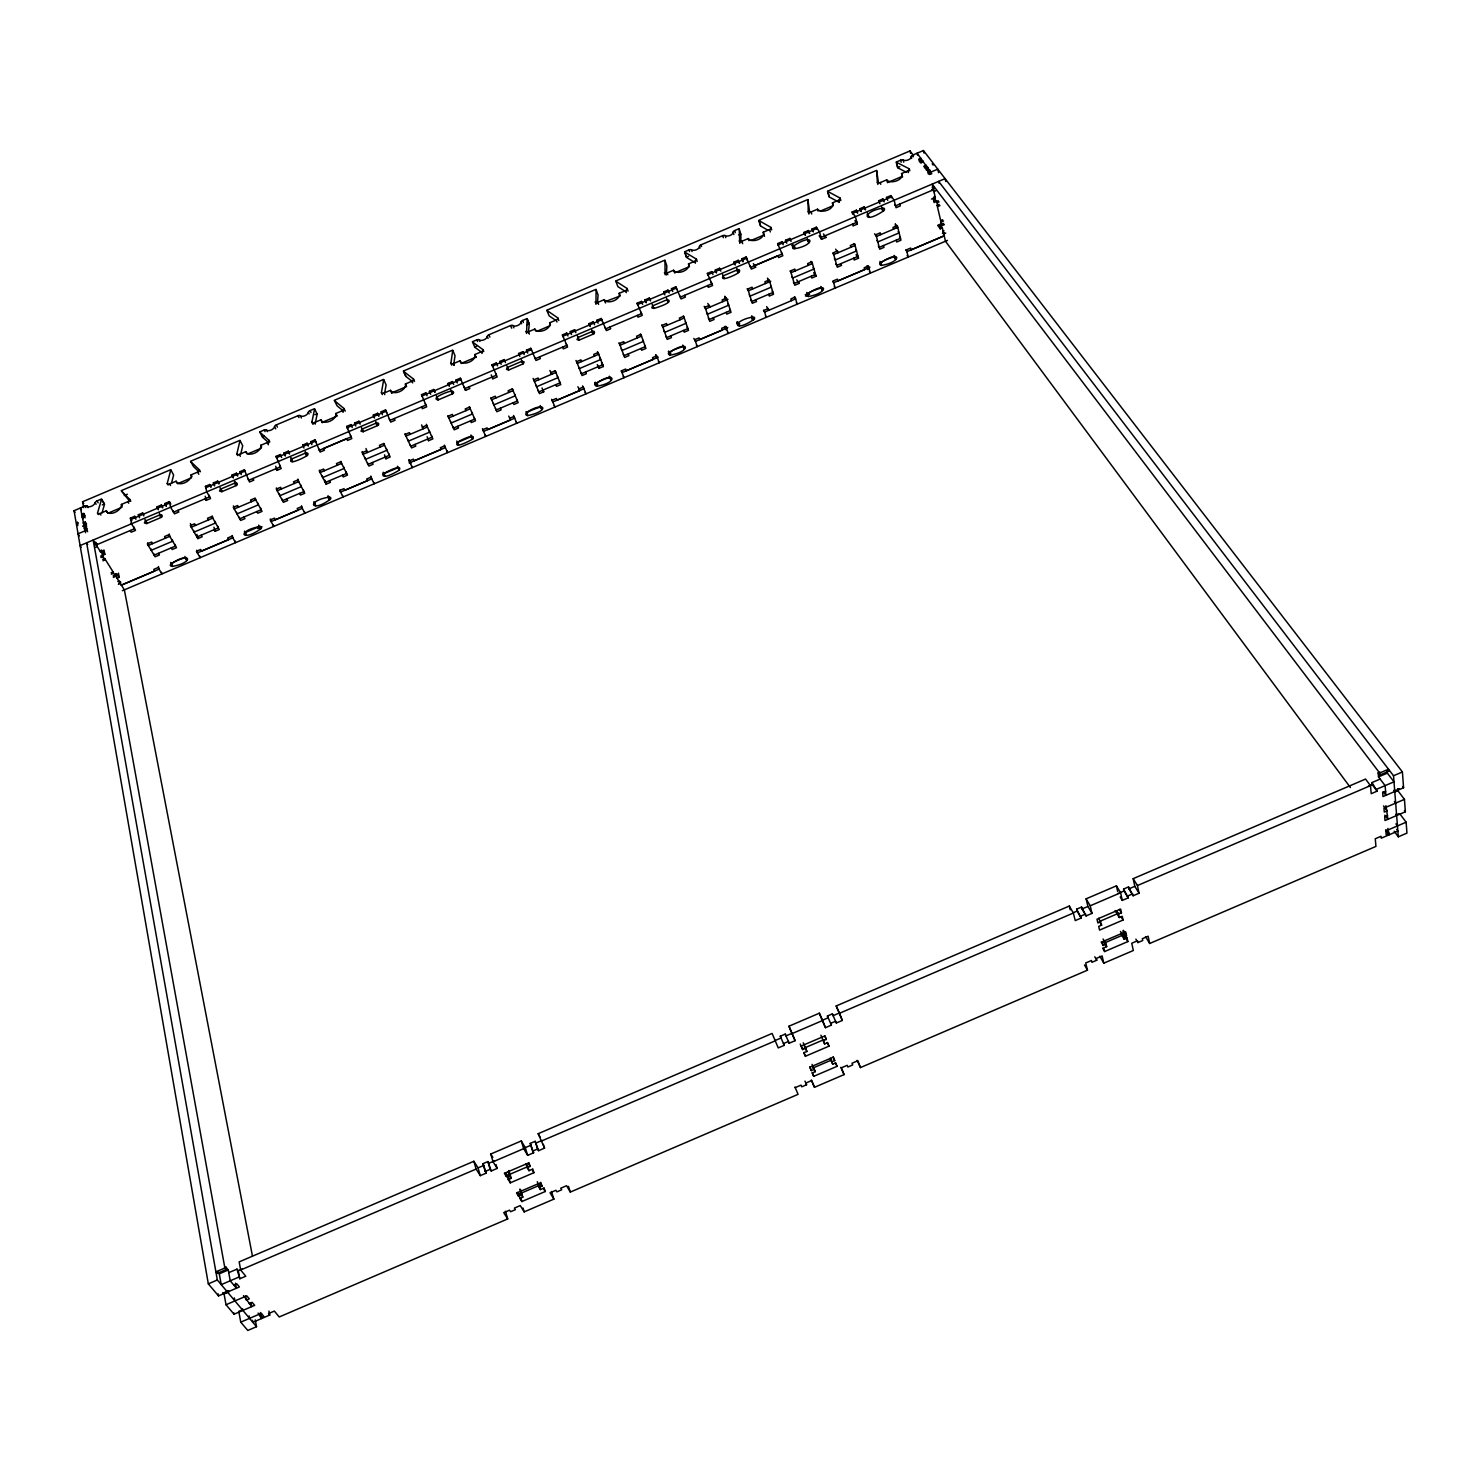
<?xml version="1.0" encoding="UTF-8"?>
<svg xmlns="http://www.w3.org/2000/svg" width="1481" height="1481" viewBox="0 0 1481 1481"><rect width="100%" height="100%" fill="white"/><g stroke="black" fill="none" stroke-linecap="round" stroke-linejoin="round"><path stroke-width="1.5" d="M740.815 241.94L740.907 234.498L739.112 228.666L734.65 230.573A2.314 1.351 -18.5 0 0 733.132 232.184A4.628 2.684 -18.6 0 1 730.077 235.442A4.628 2.684 -18.6 0 1 725.135 235.572A2.314 1.351 -18.7 0 0 722.672 235.646L701.013 244.828A2.314 1.351 -19.1 0 0 699.476 246.457A4.628 2.684 -19.2 0 1 696.403 249.715A4.628 2.684 -19.2 0 1 691.497 249.845A2.314 1.351 -19.3 0 0 689.035 249.9L684.574 251.807L686.369 257.194L688.591 256.25M739.797 243.384L739.223 229.037M665.062 274.688L664.988 260.526M666.376 275.003L666.839 265.914L664.895 260.138L615.707 281.001L617.91 286.648L625.537 291.59M597.454 302.753L598.083 295.052L596.01 289.35L546.785 310.214L549.136 315.823L555.801 320.414M595.954 304.383L596.102 289.739M528.31 332.818L529.291 324.228L527.162 318.97L526.533 333.447M453.63 365.233L455.019 355.718L452.686 350.127L403.387 371.028L405.757 376.193M451.724 365.159L450.872 363.215L452.742 350.516M384.69 392.965L386.115 384.949L383.653 379.395L334.299 400.314L337.039 405.757L343.536 411.181M382.32 394.594L381.413 392.669L383.69 379.802M315.305 423.14L317.138 414.199L314.546 408.7L310.066 410.607A2.314 1.351 -25.8 0 0 308.326 412.31A4.628 2.703 -25.9 0 1 304.845 415.754A4.628 2.703 -25.9 0 1 300.291 415.717A2.314 1.351 -26 0 0 298.033 415.698L276.281 424.917A2.314 1.351 -26.4 0 0 274.522 426.658A4.647 2.703 -26.5 0 1 271.004 430.101A4.647 2.703 -26.5 0 1 266.487 430.064A2.314 1.351 -26.6 0 0 264.229 430.027L259.73 431.934L262.618 437.321L268.82 442.856M313.028 424.381L311.88 422.159L314.583 409.108M240.755 454.019L242.699 445.762L239.978 440.32L190.549 461.276L193.548 466.608L198.935 471.754M237.701 455.537L236.849 453.964L239.978 440.727M171.426 483.417L173.629 475.049L170.759 469.662L121.294 490.637L129.588 501.17M168.131 485.065L167.223 483.509L170.759 470.088M102.041 512.852L104.485 504.373L101.486 499.467L97.524 513.055L98.487 514.592M652.621 305.864L651.807 307.863L653.843 308.4C654.195 308.511 675.577 301.994 667.283 299.606L652.621 305.864L653.843 308.4L652.14 304.308M507.557 367.381L506.446 369.25L508.52 370.065L523.182 363.826L524.163 362.012L522.108 361.197L507.557 367.381L508.649 369.991L506.928 365.918M259.527 526.533C235.423 531.42 242.421 542.12 260.397 529.106C256.991 524.033 263.988 527.588 260.397 529.106M383.246 472.235C379.839 481.584 396.038 472.254 399.13 470.218C403.61 462.887 383.579 473.18 383.764 473.735L398.074 467.663L399.13 470.218L398.056 467.2M609.413 376.896L611.042 380.247L610.079 377.674C610.042 376.803 588.549 384.505 596.936 386.226C619.021 382.579 615.078 370.009 595.936 383.653L595.251 382.228M186.051 557.504L186.717 560.41L185.292 558.004C184.81 557.078 163.465 565.224 172.518 566.408C195.548 562.206 189.624 550.691 171.093 564.02L172.537 566.427L171.889 563.52M457.388 442.486C453.075 450.039 472.883 439.172 472.661 439.005C477.104 431.619 457.185 441.893 457.388 442.486L471.68 436.414L472.661 439.005L470.939 435.007M540.824 407.071C540.88 406.72 519.479 413.477 527.606 415.643C550.321 411.089 545.619 400.277 526.384 412.514M683.5 347.461L684.389 349.109L683.481 346.48C683.556 346.258 662.248 352.848 670.153 355.125C691.109 351.756 690.053 338.779 669.375 352.478L668.616 351.071M821.14 288.443L822.455 290.48L821.696 287.814C821.77 287.721 800.555 294.016 808.237 296.515C828.823 293.368 828.527 279.872 807.608 293.793L806.738 292.442M893.765 256.75L895.635 259.416L894.95 256.731C895.042 256.065 873.66 263.377 881.547 265.377C902.114 262.211 901.54 248.864 880.862 262.692L879.936 261.359M224.557 1267.347L225.686 1266.866L228.259 1269.976L230.221 1280.787L236.405 1288.229L235.479 1283.157M1383.143 791.632L1385.938 795.316L1385.124 785.633L1378.496 776.896L1378.163 772.86L1379.811 772.156M226.167 1269.569L224.871 1268.014L215.893 1271.864L217.189 1273.419L226.167 1269.569L225.686 1266.866M496.024 1164.547L497.172 1168.416L491.211 1170.99L487.897 1161.567L482.973 1163.677L486.268 1173.1L480.288 1175.655L478.048 1167.88L473.883 1161.271L239.163 1261.886L240.662 1269.995L245.772 1276.215L239.792 1278.769L236.997 1269.124L228.74 1272.66M497.172 1168.416L493.062 1161.789L490.766 1154.032L521.293 1140.944L525.274 1147.645L527.662 1155.347L533.623 1152.792L530.235 1143.425L535.178 1141.314L538.566 1150.681L544.527 1148.127L543.323 1144.276M544.527 1148.127L538.177 1133.706L772.101 1033.442L778.265 1047.9L784.208 1045.364L783.468 1043.587L788.392 1041.476L789.151 1043.235L795.093 1040.699L792.131 1033.571L822.64 1020.502L819.345 1013.189L788.947 1026.222L791.909 1033.349L785.967 1035.885L785.226 1034.108L780.302 1036.219L781.061 1037.996L775.118 1040.532M819.345 1013.189L822.196 1020.353L828.12 1017.817L827.416 1016.022L832.341 1013.911L836.339 1023.001L842.3 1020.446L836.191 1005.969L1069.319 906.039L1073.373 913.018L1075.243 920.59L1081.167 918.035L1076.65 909.186L1081.556 907.075L1086.073 915.924L1092.015 913.388L1090.201 905.798L1086.11 898.837L1116.415 885.842L1120.599 892.765L1122.283 900.411L1128.207 897.875L1123.598 889.044L1128.503 886.952L1133.132 895.764L1139.056 893.228L1137.427 885.545L1133.187 878.659L1365.556 779.062L1370.48 785.633L1371.221 793.686L1377.126 791.15L1371.998 782.56L1380.162 779.08M1379.811 775.044L1379.644 773.008L1388.512 769.213L1388.678 771.249L1379.811 775.044L1378.163 772.86M217.355 1271.494L219.299 1273.808L228.259 1269.976M1378.496 776.896L1387.345 773.101L1387.16 770.842M236.997 1269.124L238.274 1270.679L242.255 1268.976M478.048 1167.88L484.009 1165.343M488.934 1163.214L494.895 1160.678M525.274 1147.645L531.235 1145.091M536.159 1142.98L542.102 1140.426M838.968 1013.171L833.025 1015.707L832.341 1013.911M1073.17 912.759L1077.113 911.074L1076.65 909.186M1086.073 915.924L1082.019 908.964L1087.924 906.446L1086.11 898.837M1118.118 893.487L1124.023 890.97L1123.598 889.044M1133.132 895.764L1128.911 888.859L1134.816 886.323L1133.187 878.659M1368.259 786.263L1372.184 784.578L1371.998 782.56M102.263 504.891L104.503 503.947L101.504 499.023L97.005 500.93A2.351 1.333 -29.3 0 0 95.154 502.707A4.702 2.684 -29.4 0 1 91.47 506.224A4.702 2.684 -29.4 0 1 87.12 506.113A2.351 1.333 -29.5 0 0 84.935 506.058L74.05 510.704L208.321 1283.86L217.337 1279.991L256.546 1326.698L247.808 1330.456L240.755 1322.144L238.793 1311.388M240.662 1269.995L476.104 1169.064L480.288 1175.655M493.062 1161.789L523.663 1148.664L527.662 1155.347M540.602 1141.407L775.248 1040.828M842.3 1020.446L839.523 1013.263L1073.373 913.018M1090.201 905.798L1120.599 892.765M1137.427 885.545L1370.48 785.633M1399.786 813.772L1406.135 822.196L1406.95 833.1L1398.305 836.821L1393.528 775.766L1402.414 771.953L923.441 150.544L912.629 155.098A2.333 1.333 -15.7 0 0 911.204 156.69A4.665 2.647 -15.8 0 1 908.334 159.855A4.665 2.647 -15.8 0 1 903.225 160.059A2.333 1.333 -15.9 0 0 900.67 160.17L896.209 162.058L897.579 167.631L899.8 166.687M238.515 1277.233L221.224 1284.638L219.299 1273.808M482.973 1163.677L485.231 1171.452L490.174 1169.324L491.211 1170.99M530.235 1143.425L532.642 1151.126L537.584 1148.997L538.566 1150.681M1080.704 916.147L1085.629 914.036M1127.8 895.949L1132.706 893.858M1376.941 789.132L1393.991 781.838L1387.345 773.101M823.01 1022.186L825.472 1027.666L831.415 1025.111L830.711 1023.334L835.654 1021.205L836.339 1023.001M233.85 1285.156L236.849 1283.879L239.385 1286.952L218.522 1295.894L208.321 1283.86M1385.605 791.317L1382.643 792.594L1382.995 796.574L1403.581 787.744L1402.414 771.953M223.113 1293.135L225.334 1292.173M225.89 1291.932L228.666 1290.747M1394.232 790.965L1396.435 790.039M1397.527 789.558L1399.156 788.633M222.965 1292.617L224.075 1293.95L229.074 1291.802M1394.528 792.057L1397.823 790.65L1397.657 788.67M507.964 1175.099L527.625 1166.676M804.183 1048.085L823.769 1039.699M1099.402 921.497L1118.914 913.129M525.996 1163.825L527.18 1167.694L530.142 1166.417L528.162 1163.122L504.392 1173.322L506.409 1176.599L509.39 1175.322L511.223 1178.321L508.261 1179.579L506.539 1173.785M800.24 1044.068L802.646 1049.566L805.608 1048.289L803.202 1042.791M802.646 1049.566L801.184 1046.049L824.898 1035.885L826.305 1039.421L823.343 1040.68L824.639 1043.92L827.583 1042.643L828.99 1046.16L805.405 1056.268L803.813 1052.602L806.923 1051.51L805.608 1048.289M1100.827 921.7L1097.884 922.959L1096.995 919.201L1120.617 909.075L1121.45 912.851L1118.507 914.11L1119.284 917.554L1122.228 916.295L1123.061 920.034L1099.568 930.105L1098.68 926.384L1101.623 925.125L1098.791 918.22M527.18 1167.694L528.995 1170.693L531.957 1169.416L533.919 1172.693L510.279 1182.838L508.261 1179.579M224.075 1293.95L226.019 1304.742L246.772 1295.838L249.289 1298.874L246.327 1300.133L245.568 1296.097M1397.823 790.65L1404.451 799.351L1383.957 808.145L1384.291 812.069L1387.216 810.829L1383.532 805.905M249.234 1303.632L252.177 1302.354L254.676 1305.353L234.035 1314.221L226.019 1304.742M1387.586 815.365L1384.679 816.623L1385.013 820.53L1405.376 811.792L1404.451 799.351M239.33 1311.166L242.069 1309.982M1395.787 815.124L1399.027 813.735M519.535 1193.853L540.732 1184.763M812.643 1068.134L831.656 1059.97M1104.789 942.805L1123.746 934.678L1127.856 941.583L1104.622 951.543L1102.605 948.081M537.307 1181.653L539.084 1187.41L542.009 1186.151L540.084 1182.93L516.573 1193.02L518.554 1196.222L521.497 1194.963L522.812 1197.111L519.887 1198.37L518.146 1192.594M809.755 1066.968L811.347 1070.615L814.272 1069.375L815.235 1071.67L812.31 1072.929L813.717 1076.335L837.024 1066.339L835.654 1062.914L832.748 1064.173L830.304 1058.693M832.748 1064.173L831.804 1061.84L834.729 1060.6L833.359 1057.138L809.94 1067.19L811.347 1070.615M1101.161 941.972L1103.178 945.452L1106.085 944.193L1103.049 938.991M1122.913 931.031L1127.041 937.917L1124.135 939.176L1123.579 936.695L1126.486 935.455L1125.671 931.771L1102.308 941.786L1103.178 945.452M539.084 1187.41L540.38 1189.576L543.323 1188.317L545.23 1191.52L521.849 1201.554L519.887 1198.37M1106.085 944.193L1106.677 946.655L1103.752 947.914L1104.622 951.543M240.755 1322.144L261.285 1313.332L263.748 1316.294L260.804 1317.553L260.045 1313.536M1406.135 822.196L1385.883 830.897L1386.197 834.729L1389.085 833.488L1386.66 830.212M260.36 1314.388L261.452 1313.906M795.204 1087.628L801.017 1085.129L801.739 1086.813L806.553 1084.74L805.849 1083.055L811.662 1080.556L814.476 1087.313L844.077 1074.614L841.393 1067.801L847.206 1065.32L847.873 1067.023L852.686 1064.95L852.019 1063.247L857.832 1060.748L860.461 1067.579L1087.48 970.185L1085.703 962.983L1091.516 960.503L1091.941 962.298L1096.755 960.243L1096.31 958.448L1102.123 955.948L1103.826 963.168L1133.335 950.506L1131.743 943.249L1137.538 940.75L1137.926 942.582L1142.74 940.509L1142.332 938.695L1148.145 936.214L1149.682 943.49L1375.942 846.41L1375.257 838.764L1381.051 836.284L1381.218 838.209L1397.86 831.063L1396.639 829.416M268.931 1311.055L269.727 1315.054L252.862 1322.292L252.473 1320.274M505.447 1211.236L507.705 1218.937L279.206 1316.979L274.355 1311.074L268.505 1313.591L269.727 1315.054M507.705 1218.937L503.744 1212.661L509.575 1210.162L510.575 1211.736L515.407 1209.662L514.407 1208.089L520.257 1205.571L524.163 1211.884L553.875 1199.129L551.469 1191.483M553.875 1199.129L550.062 1192.779L555.912 1190.28L556.856 1191.872L561.688 1189.798L560.744 1188.206L566.575 1185.707L570.315 1192.075L798.074 1094.348L794.964 1087.017M124.274 495.561L127.347 494.247M262.415 436.969L264.377 436.154M314.879 414.736L317.119 413.791M474.642 346.98L476.604 346.147M527.255 324.672L529.217 323.839L527.088 318.582L522.608 320.47A2.314 1.351 -22.1 0 0 520.979 322.136A4.61 2.703 -22.2 0 1 517.721 325.487A4.61 2.703 -22.2 0 1 512.981 325.542A2.314 1.351 -22.3 0 0 510.593 325.561L488.897 334.762A2.314 1.351 -22.7 0 0 487.249 336.446A4.61 2.703 -22.8 0 1 483.972 339.797A4.61 2.703 -22.8 0 1 479.252 339.834A2.314 1.351 -22.9 0 0 476.882 339.852L472.402 341.759L474.883 347.295L481.936 352.478M738.852 234.942L740.796 234.128M85.25 515.925L83.714 513.463L81.566 514.37L83.677 517.739M919.59 162.095L918.942 159.282L921.052 158.393L921.96 162.244M83.714 513.463L84.213 516.221L82.066 517.128L83.029 518.665M918.942 159.282L920.645 161.522L922.756 160.614L923.163 162.373M77.771 522.515L77.752 525.588M77.493 522.127L77.752 523.219M97.524 513.055A2.351 1.351 -29.4 0 0 99.93 513.518L106.373 510.797A8.257 4.758 -29.2 0 0 114.833 512.445A8.257 4.758 -29.2 0 0 121.405 504.429L127.847 501.689A2.351 1.351 -28.9 0 0 129.717 499.412L121.461 490.989M167.223 483.509A2.351 1.351 -28.3 0 0 169.667 483.954L176.109 481.214A8.22 4.776 -28.1 0 0 184.736 482.787A8.22 4.776 -28.1 0 0 191.123 474.846L197.565 472.124A2.351 1.37 -27.8 0 0 199.38 469.866L190.734 461.609M236.849 453.964A2.333 1.37 -27.1 0 0 239.348 454.408L245.79 451.668A8.183 4.776 -26.9 0 0 254.584 453.167A8.183 4.776 -26.9 0 0 260.786 445.3L267.228 442.578A2.333 1.37 -26.7 0 0 268.987 440.338L259.934 432.267M311.88 422.159A2.333 1.37 -25.9 0 0 314.435 422.548L320.877 419.826A8.164 4.795 -25.6 0 0 329.856 421.252A8.164 4.795 -25.6 0 0 335.872 413.477L342.296 410.737A2.333 1.37 -25.4 0 0 343.999 408.534L334.521 400.648M381.413 392.669A2.333 1.37 -24.7 0 0 384.005 393.057L390.429 390.336A8.146 4.795 -24.4 0 0 399.592 391.669A8.146 4.795 -24.4 0 0 405.424 383.968L411.829 381.246A2.333 1.37 -24.2 0 0 413.495 379.062L403.61 371.361L405.979 376.526L412.773 381.82M450.872 363.215A2.314 1.37 -23.4 0 0 453.519 363.567L459.943 360.846A8.127 4.795 -23.2 0 0 469.273 362.123A8.127 4.795 -23.2 0 0 474.92 354.496L481.325 351.775A2.314 1.37 -23 0 0 482.936 349.609L472.643 342.074M525.718 331.466A2.314 1.37 -22.1 0 0 528.439 331.8L534.845 329.078A8.127 4.795 -21.9 0 0 544.36 330.263A8.127 4.795 -21.9 0 0 549.803 322.747L556.208 320.026A2.314 1.37 -21.6 0 0 557.763 317.878L547.044 310.529M595.084 302.05A2.314 1.37 -20.9 0 0 597.824 302.365L604.248 299.662A8.127 4.795 -20.6 0 0 613.93 300.773A8.127 4.795 -20.6 0 0 619.188 293.312L625.593 290.609A2.314 1.37 -20.4 0 0 627.092 288.48L615.966 281.297M664.377 272.671A2.333 1.37 -19.7 0 0 667.172 272.967L673.577 270.245A8.146 4.776 -19.4 0 0 683.444 271.282A8.146 4.776 -19.4 0 0 688.517 263.914L694.922 261.193A2.333 1.37 -19.2 0 0 696.348 259.101L684.851 252.103L686.647 257.509L695.255 262.766M739.056 240.996A2.333 1.351 -18.4 0 0 741.907 241.273L748.294 238.552A8.164 4.758 -18.2 0 0 758.346 239.515A8.164 4.758 -18.2 0 0 763.215 232.239L769.62 229.518A2.333 1.351 -18 0 0 771.009 227.445L759.068 220.632L760.716 226.093L768.139 230.351M808.015 199.879L808.237 211.653A2.333 1.351 -17.3 0 0 811.144 211.913L817.531 209.21A8.183 4.739 -17 0 0 827.749 210.08A8.183 4.739 -17 0 0 832.433 202.878L838.838 200.176A2.333 1.351 -16.8 0 0 840.171 198.121L827.842 191.475L829.341 196.992L838.561 201.99M876.733 170.741L877.363 182.348A2.351 1.351 -16.2 0 0 880.306 182.57L886.693 179.867A8.22 4.721 -16 0 0 897.079 180.682A8.22 4.721 -16 0 0 901.596 173.555L907.983 170.833A2.351 1.351 -15.8 0 0 909.26 168.815L896.542 162.336L897.912 167.927L906.631 172.37M86.583 524.144L85.232 521.997L83.084 522.923L84.991 526.477M924.607 167.945L924.2 166.187L926.328 165.28L926.995 168.094M107.891 513.259L121.96 507.28M191.604 477.752L177.553 483.713L176.109 481.214M248.086 453.797L261.211 448.225M320.877 419.826L322.155 422.381L337.131 416.031M390.429 390.336L391.65 392.909L406.609 386.56L405.424 383.968M474.92 354.496L476.03 357.125L461.072 363.456L459.943 360.846M536.844 331.337L549.914 325.783M604.989 301.661L620.169 295.996M674.503 272.948L689.424 266.617L688.517 263.914M750.997 240.496L764.048 234.979L763.215 232.239M820.159 211.172L833.192 205.655M887.397 182.663L902.281 176.35L901.596 173.555M82.603 526.218L85.731 524.792L85.232 521.997M924.2 166.187L925.921 168.445L928.05 167.538L928.457 169.297M87.157 528.884L86.194 527.347L84.028 528.254L85.768 531.013M928.328 174.036L927.495 170.519L929.642 169.612L930.697 174.184M86.194 527.347L86.694 530.142L78.049 533.808L79.363 535.881M927.495 170.519L929.235 172.777L937.788 169.149L938.602 172.666M131.513 523.793L130.384 518.165L134.715 516.332L135.641 517.887M139.529 517.758L138.325 514.796L142.639 512.963L143.583 514.518M158.3 509.797L157.079 506.854L161.41 505.002L162.688 507.187M166.242 506.428L165.02 503.484L169.352 501.633L170.796 504.132M206.785 491.859L205.415 486.342L209.747 484.509L210.802 486.379M214.578 485.916L213.338 482.973L217.67 481.14L218.91 483.343M233.313 477.956L232.091 475.031L236.423 473.198L237.626 475.401M241.255 474.605L240.033 471.661L244.346 469.829L245.217 471.402M275.984 468.699L276.891 470.384L281.205 468.551L276.058 456.37L280.39 454.537L281.612 457.481M285.222 455.944L283.982 453.019L288.314 451.168L289.554 454.112M303.142 446.41L302.716 445.059L307.048 443.226L308.029 445.152M311.88 444.633L310.64 441.708L314.972 439.876L316.101 442.097M314.972 439.876L320.118 452.038L324.45 450.205L323.58 448.502L346.647 438.728L347.498 440.449L351.83 438.598L346.665 426.435L350.978 424.603L352.219 427.528M355.033 424.399L354.57 423.066L358.902 421.233L359.679 422.844M374.526 418.068L373.305 415.124L377.618 413.292L378.692 415.55M381.672 413.088L381.209 411.774L385.523 409.941L386.763 412.514M421.567 406.942L422.363 408.682L426.676 406.849L421.511 394.668L425.825 392.835L427.065 395.779M429.934 392.613L429.434 391.317L433.748 389.484L434.766 391.762M448.65 384.69L448.132 383.394L452.446 381.561L453.686 384.486M456.555 381.32L456.037 380.025L460.35 378.192L461.35 380.487M492.692 366.418L491.988 364.77L496.302 362.956L496.857 364.233M501.152 364.345L499.893 361.42L504.206 359.587L504.762 360.883M519.831 356.421L518.591 353.496L522.904 351.663L524.144 354.588M527.736 353.07L526.495 350.145L530.809 348.313L535.992 360.475L540.306 358.643L539.584 356.884M563.187 336.909L562.41 334.91L566.723 333.077L567.334 334.336M571.222 333.891L570.315 331.559L574.628 329.726L575.868 332.651M589.753 325.635L588.994 323.636L593.289 321.803L593.918 323.062M598.139 323.21L596.88 320.285L601.193 318.452L606.377 330.596L610.69 328.782L610.024 326.986M637.682 304.919L637.089 303.235L641.384 301.402L642.051 302.642M645.697 301.902L644.976 299.884L649.289 298.051L649.955 299.292M664.34 293.997L663.636 291.961L667.931 290.146L668.616 291.368M672.226 290.646L671.522 288.628L675.836 286.796L681.038 298.94L685.333 297.107L684.722 295.311M707.937 275.114L707.381 273.411L711.695 271.578L712.953 274.503M715.934 272.115L715.286 270.06L719.581 268.246L720.84 271.153M734.557 264.21L733.928 262.156L738.223 260.323L739.482 263.248M742.666 261.545L741.796 258.805L746.109 256.991L751.311 269.098L755.606 267.265L755.051 265.451L778.006 255.732L778.562 257.564L782.857 255.732L777.636 243.606L781.931 241.792L783.208 244.698M786.022 241.995L785.522 240.274L789.817 238.441L791.095 241.347M804.831 234.776L804.146 232.369L808.441 230.536L809.718 233.443M812.606 231.092L812.032 229.018L816.327 227.204L819.474 231.943L821.548 239.311L825.843 237.497L825.324 235.646M852.686 214.097L852.13 212.005L856.425 210.191L857.703 213.097M860.646 211.117L859.998 208.673L864.293 206.84L865.57 209.747M879.066 202.527L878.622 200.768L882.917 198.954L884.194 201.86M886.934 199.176L886.49 197.436L890.784 195.622L894.154 200.268L896.005 207.729L900.3 205.896L899.837 204.045M130.661 519.59L169.667 503.04M205.766 487.73L244.717 471.199M276.447 457.722L315.397 441.208M347.109 427.768L386.004 411.274M422.011 396.001L460.887 379.506M492.544 366.066L531.383 349.59M563.021 336.187L601.823 319.711M637.737 304.475L676.521 288.036M708.103 274.614L746.85 258.194M778.395 244.809L817.123 228.389M852.945 213.19L891.636 196.788M93.655 542.972L95.691 542.12M451.372 391.206C450.964 390.392 429.305 398.259 438.135 399.926L452.538 393.816C456.444 392.002 448.336 388.577 452.52 393.798L450.779 389.725M932.141 187.254L933.752 186.569M94.673 544.601L96.709 543.749L96.135 542.824M932.178 189.29L934.196 188.439M96.043 545.045L134.512 528.717L134.197 527.143M464.756 388.614L496.431 375.174L495.802 373.73M933.678 189.661L895.542 205.84L894.598 204.545M95.191 547.433L97.228 546.582L96.709 543.749M205.285 498.708L206.229 500.374L210.561 498.542L206.766 491.859M462.461 383.375L465.534 390.355L469.847 388.54L469.088 386.8M492.118 377.026L492.858 378.766L497.172 376.933L491.988 364.77M852.13 212.005L855.389 216.707L857.351 224.131L853.056 225.945L852.556 224.094M935.936 190.734L933.919 191.586L932.29 189.438M100.282 551.728L104.059 550.117L104.836 554.375L100.634 556.115M931.512 199.028L935.233 197.436M938.251 200.694L934.104 202.49L933.234 198.769L935.381 197.862L932.197 184.144L1379.644 773.008M100.912 557.559L102.948 556.708L101.023 550.284M933.752 196.954L937.121 202.73L939.121 201.879M102.689 559.374L104.707 558.522L113.093 571.907L115.37 576.516L113.352 577.368M944.378 224.612L942.397 225.445L940.676 220.632L937.103 205.285L939.121 204.434M102.948 560.799L104.966 559.948L104.707 558.522M937.103 205.285L937.973 206.433L939.991 205.581M500.374 408.201L501.096 409.904L496.838 411.718L490.952 398.037L495.228 396.205L495.968 397.926M727.986 299.403L705.622 308.918L704.197 306.382M770.768 281.26L748.368 290.794L747.127 288.739M111.094 572.758L113.093 571.907M940.676 220.632L942.675 219.78M111.353 574.184L113.371 573.332M941.546 221.798L943.545 220.947M195.585 525.422L194.622 523.774L190.327 525.607L197.899 538.621L202.175 536.788L201.231 535.178M214.079 529.735L215.004 531.346L219.281 529.532L211.839 516.48L207.525 518.294L208.469 519.942M324.45 470.717L323.58 469.051L319.285 470.884L326.135 484.176L330.411 482.362L329.56 480.714M385.116 457.129L385.93 458.795L390.188 456.981L383.69 443.541L379.414 445.355L380.228 447.058M427.824 439.005L428.601 440.69L432.859 438.876L426.621 425.325L422.326 427.157L423.103 428.842L421.622 424.899M543.027 390.095L543.731 391.817L539.473 393.631L533.808 379.839L538.084 378.025L538.806 379.747M597.25 364.511L599.102 368.306L603.359 366.51L598.065 352.571L593.77 354.385L594.455 356.143M798.5 281.668L799.018 283.445L794.779 285.259L790.539 270.893L794.816 269.079L795.353 270.875M808.145 265.451L807.626 263.637L811.903 261.822L816.012 276.244L811.773 278.039L811.255 276.244M850.835 247.327L850.335 245.513L854.611 243.699L858.499 258.212L854.241 260.008L853.759 258.212M113.093 575.942L117.24 574.184L119.221 577.368L117.092 578.275L124.367 589.864L252.436 1255.999M943.656 223.39L939.417 225.186L940.268 228.833L942.379 227.926L945.47 241.236L1350.394 787.522M117.832 581.515L119.035 581.015M942.842 231.295L944.026 230.777M118.832 583.088L120.831 582.255M942.471 233.443L944.452 232.591M118.387 584.366L120.387 583.514L119.98 581.385M945.748 233.109L943.767 233.942L942.694 232.498M623.297 376.304L624.001 377.729L621.428 370.842L625.667 369.047L626.315 370.768L653.14 359.383L652.51 357.643L656.749 355.847L659.23 362.771L658.49 361.345M121.386 585.125L154.764 570.963L153.802 569.37L158.06 567.556L161.91 573.925L161.577 572.332M409.089 462.831L410.422 462.276L409.237 459.795M508.761 416.068L510.427 419.956L487.804 429.564L487.064 427.879L482.806 429.694L485.768 436.414L485.065 434.692M585.254 392.446L585.939 393.89L583.255 387.041L579.015 388.855L579.7 390.558L557.078 400.148L556.393 398.445L552.154 400.259L554.912 407.053L554.264 405.609M594.677 384.042L597.843 384.227M656.861 357.643L658.175 357.088M724.987 327.245L725.412 328.541L727.782 327.542M736.816 323.71L739.815 323.95M805.294 294.626L806.849 295.497L806.423 294.016M869.958 267.172L867.329 268.764M944.212 235.794L911.13 249.845L910.685 248.049L906.465 249.845L908.242 257.046L907.15 255.491M121.22 585.217L159.022 569.167L158.467 566.52M245.55 532.531L246.235 535.122L244.883 532.716L259.064 526.699L258.638 525.126M944.378 235.738L906.909 251.659L905.65 249.882M257.787 528.587L262.026 526.792M668.838 353.237L670.967 353.181M805.442 296.07L809.644 294.293M122.368 590.715L947.451 240.403M83.621 507.594L82.584 501.763L910.019 150.932L913.629 155.653M736.76 322.21L737.334 323.487M791.743 245.291L794.501 248.734C816.124 245.217 814.254 231.832 793.279 246.216C790.188 249.937 798.648 249.586 792.835 244.624M932.16 163.836L933.141 165.094M1402.655 786.522L1403.581 787.744M1393.528 775.766L938.658 181.404L939.084 183.274M1387.734 770.009L1388.678 771.249M926.162 167.038L927.735 169.63M1393.825 790.299L1394.75 791.539M1404.432 810.551L1405.376 811.792M1394.436 801.48L1395.676 803.128M1395.713 814.309L1396.639 815.531M1372.184 784.578L1377.126 791.15M1385.957 805.664L1387.919 819.271L1384.846 815.179M1395.917 823.88L1397.453 825.917M942.397 225.445L940.657 223.094L940.657 224.353M1394.158 831.248L1398.305 836.821M942.379 227.926L939.787 224.446L937.677 225.353L940.268 228.833M1387.864 828.416L1389.197 834.784L1385.55 829.86M886.49 197.436L887.767 200.342M878.622 200.768L879.899 203.675M895.542 224.316L897.745 227.389L876.419 236.442L874.568 233.794M881.713 206.914L883.361 211.005C861.979 225.427 861.961 211.135 882.806 208.173C886.527 207.118 883.268 214.412 881.954 209.043M898.171 231.554L899.115 232.887L877.844 241.921L876.919 240.588M899.541 237.034L900.485 238.348L879.251 247.364L878.326 246.031M867.385 212.986L869.051 217.096L867.181 214.467M894.006 255.398L894.95 256.731M859.998 208.673L861.276 211.579M855.944 220.947L856.87 222.261L821.029 237.46L820.141 236.127M854.907 220.595L857.351 224.131M879.862 262.933L881.565 265.395L880.862 262.711M853.871 243.717L855.092 245.494L833.747 254.547L832.859 253.214M867.533 265.784L868.884 267.783L833.673 282.741L832.785 281.39M855.648 249.623L856.555 250.955L835.265 259.99L834.358 258.638M869.403 271.801L870.31 273.152L868.421 265.988L864.182 267.783L864.663 269.579L837.894 280.927L837.413 279.15L833.174 280.946L835.154 288.073L834.284 286.722M857.092 255.047L857.999 256.38L836.746 265.395L835.858 264.062M856.074 254.658L858.499 258.212M835.654 249.197L838.024 252.77L837.524 250.937L833.266 252.751L837.265 267.228L841.504 265.414L841.004 263.618M823.473 233.942L825.843 237.497M819.178 235.757L821.548 239.311M812.032 229.018L813.291 231.925M804.146 232.369L805.423 235.275M807.182 238.534L808.848 242.625L807.811 241.07M810.959 261.359L812.421 263.599L791.076 272.671L790.076 271.079M813.088 267.672L813.958 269.024L792.65 278.058L791.798 276.706M814.624 273.078L815.494 274.411L794.242 283.445L793.39 282.093M813.698 272.652L816.012 276.244M820.826 286.462L821.696 287.832M785.522 240.274L786.8 243.18M781.45 252.548L782.301 253.88L750.756 267.283L749.923 265.914M806.793 293.96L808.385 296.459L807.608 293.812M796.741 279.835L799.018 283.445M81.159 547.248L80.104 545.582L945.1 178.627L945.748 181.478M87.657 544.49L86.638 542.842L217.337 1279.991M74.05 510.704L75.087 512.352M83.584 525.699L84.547 527.236M102.948 556.708L104.966 559.948M85.583 532.716L80.437 507.964L81.474 509.631M485.231 1171.452L486.268 1173.1M794.353 296.848L795.63 298.903L764.603 312.065L763.511 310.232M796.334 302.827L797.185 304.197L795.093 297.107L790.873 298.903L791.391 300.68M104.836 554.375L102.818 551.117L100.652 552.043L93.155 540.084L224.871 1268.014M85.731 524.792L86.694 526.329M101.374 550.21L103.059 552.894M86.694 530.142L87.657 531.679M84.213 516.221L85.157 517.758M87.12 506.113L88.064 507.65M82.584 501.763L83.695 503.559M84.935 506.058L85.879 507.594M490.766 1154.032L492.821 1157.346M768.176 279.224L769.713 281.723M770.509 285.74L771.36 287.11L750.034 296.144L749.219 294.775M95.154 502.707L96.098 504.243M99.93 513.518L100.893 515.055M772.138 291.109L772.989 292.46L751.719 301.495L750.886 300.125M753.385 263.655L755.606 267.265M1134.816 886.323L1139.056 893.228M106.373 510.797L107.798 513.092M97.005 500.93L98.135 502.781M741.796 258.805L743.073 261.73M1124.023 890.97L1128.207 897.875M130.18 530.568L131.18 532.216L135.512 530.383L131.513 523.774M766.621 306.623L768.843 310.269L768.306 308.511L764.066 310.307L766.232 317.341L765.418 315.953M1145.516 936.621L1149.682 943.49M1120.21 896.949L1122.283 900.411M130.384 518.165L131.883 520.646M121.405 504.429L122.349 505.965M733.928 262.156L735.187 265.062M736.872 268.357L738.556 272.448C738.797 273.485 718.266 283.297 723.32 275.818L737.686 269.727C741.962 268.413 738.001 276.78 736.779 269.505M127.847 501.689L128.773 503.225M152.58 543.657L151.599 542.046L147.304 543.86L155.116 556.782L159.393 554.968L158.411 553.357M135.919 519.276L134.715 516.332M1119.377 909.39L1121.45 912.851M1135.871 939.139L1137.926 942.582M129.717 499.412L130.828 501.263M138.325 514.796L139.436 516.665M1120.987 916.572L1123.061 920.034M1116.433 910.648L1118.507 914.11M1115.137 910.648L1119.284 917.554M143.861 515.906L142.639 512.963M1123.394 930.272L1126.486 935.455M1120.488 931.512L1123.579 936.695M165.483 538.177L164.521 536.566L168.815 534.734L176.498 547.692L172.222 549.507L171.259 547.896M1121.043 933.993L1124.135 939.176M751.811 315.768L753.459 319.785C732.91 333.484 731.67 320.525 752.922 317.045C757.346 316.601 751.811 324.172 751.552 316.582M532.642 1151.126L533.623 1152.792M722.524 274.448L724.209 278.539L722.858 276.262M157.079 506.854L158.189 508.705M1099.587 921.663L1101.623 925.125M715.286 270.06L716.545 272.985M162.632 507.946L161.41 505.002M1087.924 906.446L1092.015 913.388M165.02 503.484L166.298 505.65M1103.623 941.472L1106.677 946.655M725.264 296.885L727.004 299.847M727.912 303.827L728.726 305.197L707.4 314.25L706.604 312.861M538.177 1133.706L540.139 1137.075M737.705 321.766L739.371 325.764L737.223 322.08L738.056 324.709M729.633 309.14L730.448 310.529L709.158 319.563L708.381 318.174M707.381 273.411L712.583 285.518L708.288 287.351L707.696 285.537M1077.113 911.074L1081.167 918.035M177.85 510.353L178.812 512L174.48 513.851L170.593 507.205L169.352 501.633M711.195 282.353L712.009 283.723L680.408 297.126L679.649 295.737M1099.809 956.245L1103.826 963.168M169.667 483.954L170.574 485.509M1094.755 956.782L1096.755 960.243M725.597 326.616L726.523 328.227L695.496 341.408L693.811 338.39M725.412 328.541L725.986 329.541M727.449 332.077L728.245 333.466L725.949 326.486L721.728 328.282L722.302 330.022L699.717 339.593L699.125 337.853L694.885 339.649L697.255 346.628L696.496 345.221M707.807 303.457L709.917 307.141L709.325 305.345L705.049 307.159L709.751 321.34L714.009 319.544L713.435 317.767M1084.499 964.964L1087.48 970.185M191.123 474.846L192.012 476.419M199.38 469.866L200.435 471.736M197.565 472.124L198.806 474.309M205.415 486.342L206.303 487.915M213.338 482.973L214.578 485.176M210.968 487.453L209.747 484.509M218.892 484.083L217.67 481.14M671.522 288.628L672.781 291.535M238.552 507.168L237.626 505.521L233.332 507.354L240.662 520.46L244.939 518.646L244.032 517.017M683.241 316.138L684.259 317.989L662.877 327.06L661.748 324.968M685.296 321.914L686.073 323.302L664.747 332.355L663.988 330.948M687.11 327.19L687.869 328.597L666.598 337.631L665.839 336.224M232.091 475.031L233.146 476.919M260.119 526.495L260.619 527.403L260.378 526.458M259.064 526.699L260.397 529.106M663.636 291.961L664.895 294.886M666.506 298.199L668.357 302.235L667.19 300.439M237.645 476.123L236.423 473.198M251.437 501.707L250.53 500.06L254.825 498.227L262.044 511.389L257.768 513.204L256.861 511.556M240.033 471.661L240.885 473.235M239.348 454.408L240.385 456.296M682.722 345.092L683.5 346.498M252.918 478.511L253.825 480.177L249.511 482.01L244.346 469.829M245.79 451.668L246.975 453.871M644.976 299.884L646.234 302.809M281.501 488.952L280.612 487.286L276.318 489.119L283.408 502.318L287.684 500.504L286.814 498.856M668.542 351.793L670.301 355.088L669.375 352.497M260.786 445.3L261.637 446.892M637.089 303.235L642.273 315.379L637.978 317.193L637.33 315.416M640.903 312.176L641.643 313.565L605.71 328.819L605.007 327.394M276.058 456.37L277.077 458.277M267.228 442.578L268.394 444.8M266.487 430.064L267.321 431.637M294.386 483.472L293.516 481.806L297.811 479.992L304.771 493.247L300.513 495.061L299.643 493.414M264.229 430.027L265.062 431.619M268.987 440.338L269.82 441.93M655.898 354.774L657.379 357.587L622.076 372.583L621.242 370.916M283.982 453.019L285.333 455.556M274.522 426.658L275.688 428.861M640.403 334.04L641.495 336.131L620.113 345.221L618.91 342.87M642.661 340.001L643.402 341.408L622.057 350.479L621.224 348.813M644.568 345.258L645.29 346.665L624.001 355.699L623.279 354.292M276.281 424.917L277.428 427.139M302.716 445.059L303.957 448.002M308.27 446.17L307.048 443.226M300.291 415.717L301.439 417.938M298.033 415.698L298.995 417.605M310.64 441.708L311.621 443.615M310.066 410.607L311.029 412.514M337.316 465.256L336.465 463.59L340.76 461.757L347.498 475.105L343.222 476.919L342.389 475.271M314.435 422.548L315.249 424.158M308.326 412.31L309.14 413.902M596.88 320.285L597.509 321.525M335.872 413.477L336.89 415.55M588.994 323.636L590.234 326.561M591.789 329.911L593.492 334.003L578.978 340.167L577.053 339.575L577.96 337.52L592.493 331.318C596.806 329.948 592.974 338.353 591.974 330.929M346.665 426.435L347.776 428.675M597.435 351.682L598.713 354.292L577.312 363.382L575.961 360.512M609.357 376.23L610.079 377.674M600.009 358.106L600.712 359.531L579.349 368.602L578.664 367.158M601.989 363.326L602.693 364.752L581.385 373.786L580.7 372.36M601.49 362.715L603.359 366.51M343.999 408.534L345.258 411.089M342.296 410.737L343.074 412.347M354.57 423.066L355.81 426.01M372.286 462.572L373.119 464.238L368.843 466.052L362.234 452.649L366.529 450.835L367.362 452.52L365.992 448.502M360.142 424.177L358.902 421.233M383.783 473.753L384.986 476.216L384.468 474.698M577.405 336.002L579.127 340.093L577.627 337.02M595.325 382.876L596.936 386.245L595.936 383.672M570.315 331.559L571.573 334.484M373.305 415.124L374.23 417.068M378.858 416.235L377.618 413.292M381.209 411.774L382.45 414.699M562.41 334.91L567.593 347.054L563.298 348.887L562.595 347.128M566.223 343.851L566.908 345.277L535.27 358.698L534.604 357.254M409.311 460.276L410.885 463.59M582.57 385.893L583.94 388.762L552.839 401.962L551.635 399.315M394.205 418.568L395.02 420.271L390.706 422.104L385.523 409.941M577.886 386.726L579.7 390.558M384.005 393.057L384.782 394.668M410.256 434.303L409.441 432.619L405.165 434.433L411.533 447.928L415.791 446.114L415.013 444.448M555.245 371.028L555.912 372.453L534.511 381.543L533.104 378.414M557.337 376.23L558.004 377.655L536.64 386.726L535.992 385.282M559.411 381.395L560.077 382.839L538.751 391.891L538.103 390.447M549.877 370.472L551.654 374.304L550.951 372.564L555.227 370.75L560.762 384.579L556.504 386.393L555.819 384.671M411.829 381.246L412.588 382.876M836.191 1005.969L839.523 1013.263M421.511 394.668L422.252 396.297M413.495 379.062L414.532 381.339M857.166 1060.34L860.461 1067.579M429.434 391.317L430.675 394.242M526.495 350.145L527.069 351.423M827.416 1016.022L831.415 1025.111M541.99 387.966L543.731 391.817M434.988 392.409L433.748 389.484M457.462 442.153L458.518 445.003L456.796 441.005M453.112 416.124L452.353 414.402L448.058 416.235L454.204 429.823L458.462 428.009L457.703 426.324M840.819 1067.338L844.077 1074.614M824.658 1035.774L826.305 1039.421M827.342 1042.494L828.99 1046.16M833.1 1056.953L834.729 1060.6M835.395 1062.71L837.024 1066.339M518.591 353.496L519.146 354.774M521.312 359.809L523.034 363.882L522.071 361.734M820.9 1035.2L824.639 1043.92M540.176 405.609L541.879 409.608L540.472 406.534M830.193 1058.212L831.804 1061.84M448.132 383.394L449.372 386.319M465.978 410.663L465.219 408.941L469.514 407.127L475.512 420.771L471.254 422.585L470.514 420.882M456.037 380.025L457.277 382.95M453.519 363.567L454.241 365.196M803.72 1044.179L806.923 1051.51M812.032 1064.376L815.235 1071.67M526.051 411.607L527.754 415.606L526.699 413.069M812.125 1072.688L813.717 1076.335M512.259 388.688L513.092 390.632L491.673 399.722L490.952 398.019M514.629 394.335L515.258 395.797L493.895 404.868L493.284 403.406M516.795 399.481L517.424 400.944L496.098 409.996L495.487 408.534M788.947 1026.222L795.093 1040.699M499.893 361.42L500.448 362.697M811.31 1080.019L814.476 1087.313M785.226 1034.108L789.151 1043.235M804.979 1081.093L806.553 1084.74M780.302 1036.219L784.208 1045.364M513.537 415.495L514.666 418.179L483.565 431.378L482.454 428.694M516.203 421.77L516.813 423.233L513.944 416.476L509.705 418.271L510.427 419.956M479.252 339.834L479.937 341.482M482.936 349.609L483.769 351.589M476.882 339.852L477.585 341.5M481.325 351.775L482.028 353.422M491.211 374.897L492.858 378.766M487.249 336.446L488.082 338.409M496.302 362.956L497.542 365.881M508.816 392.484L508.094 390.743L512.37 388.929L518.146 402.665L513.888 404.48L513.167 402.776M488.897 334.762L489.859 337.057M504.206 359.587L505.465 362.53M803.961 1052.769L805.405 1056.268M512.981 325.542L513.907 327.838M522.904 351.663L523.571 353.33M510.593 325.561L511.685 328.19M520.979 322.136L521.645 323.784M530.809 348.313L531.605 350.294M463.942 386.467L465.534 390.355M460.35 378.192L462.461 383.394M471.921 412.477L472.513 413.94L451.131 423.011L450.557 421.548M474.161 417.586L474.753 419.049L453.427 428.102L452.834 426.621M469.366 406.609L470.255 408.812L448.817 417.901L447.947 415.698M528.439 331.8L529.365 334.114M522.608 320.47L523.404 322.451M534.845 329.078L535.641 331.059M452.446 381.561L452.964 382.857M822.64 1020.502L825.472 1027.666M549.803 322.747L550.451 324.395M556.208 320.026L556.986 322.006M557.763 317.878L558.8 320.525M581.607 361.586L580.922 359.846L576.646 361.66L582.07 375.545L586.328 373.73L585.661 372.009M566.723 333.077L567.982 336.002M436.377 395.834L438.135 399.907L437.265 397.704M574.628 329.726L575.387 331.725M595.103 382.746L595.473 383.709M595.288 382.894L596.084 384.986M598.435 366.585L599.102 368.306M425.825 392.835L426.324 394.15M446.984 450.872L447.651 452.594L444.578 445.911L440.338 447.725L441.097 449.391L414.217 460.813L413.421 459.147L409.182 460.961L412.329 467.589L411.792 466.089M444.411 445.133L445.355 447.595L409.978 462.627L408.978 459.888M425.325 403.628L425.88 405.109L389.873 420.382L389.336 418.901M609.413 377.081L609.783 378.044M593.289 321.803L594.547 324.728M431.508 435.673L432.082 437.173L410.718 446.225L410.181 444.744M429.175 430.619L429.731 432.1L408.349 441.171L407.793 439.69M426.361 424.288L427.38 427.009L405.942 436.099L405.035 433.618M427.12 436.728L428.601 440.69M597.824 302.365L598.583 304.383M601.193 318.452L602.064 320.803M604.248 299.662L604.859 301.328M624.39 343.425L623.742 341.667L619.465 343.481L624.649 357.476L628.907 355.662L628.259 353.922M619.188 293.312L619.984 295.497M637.237 337.983L636.589 336.224L640.866 334.41L645.938 348.442L641.68 350.238L641.051 348.498M627.092 288.48L628.055 291.165M625.593 290.609L626.315 292.609M655.565 354.848L656.601 357.754M641.384 301.402L642.643 304.327M649.289 298.051L650.548 300.976M668.412 351.663L669.208 353.94M397.408 466.219L397.945 467.737M388.837 453.797L389.373 455.296L368.01 464.368L367.51 462.85M386.411 448.762L386.948 450.261L365.529 459.351L365.029 457.833M376.933 423.585L377.636 425.584L363.086 431.767L361.049 431.23L361.827 429.194L376.396 423.011C381.524 421.955 376.655 430.064 375.859 421.511M383.894 443.467L384.505 445.207L363.049 454.315L362.123 451.557M667.172 325.283L666.543 323.506L662.266 325.32L667.209 339.408L671.467 337.594L670.856 335.835M384.523 454.797L385.93 458.795M383.949 473.198L384.301 474.216M680.001 319.84L679.39 318.063L683.667 316.249L688.48 330.374L684.241 332.17L683.63 330.43M667.931 290.146L669.208 293.053M667.172 272.967L667.746 274.651M362.197 428.694L363.234 431.712L361.457 427.62M673.577 270.245L674.151 271.93M675.836 286.796L676.761 289.498M373.675 482.288L374.175 483.787L370.916 477.197L366.659 478.992L367.492 480.64L344.832 490.285L343.981 488.637L339.741 490.452L343.074 497.005L342.592 495.469M370.805 476.086L371.731 478.863L340.574 492.081L339.927 490.063M350.978 424.603L351.423 425.917M350.479 435.377L350.978 436.895L319.248 450.335L318.785 448.836M691.497 249.845L692.053 251.529M694.922 261.193L695.478 262.896M689.035 249.9L689.591 251.603M696.348 259.101L697.144 261.471M699.476 246.457L700.032 248.142M724.968 326.283L726.116 329.782M722.728 301.698L722.154 299.903L726.43 298.088L731.022 312.324L726.764 314.12L726.19 312.361M711.695 271.578L712.25 273.282M701.013 244.828L701.568 246.512M346.147 471.921L346.647 473.42L325.283 482.491L324.802 480.973M724.857 296.219L726.245 300.476M724.894 297.311L725.764 299.977M343.629 466.922L344.129 468.44L322.71 477.53L322.247 475.993M340.945 461.406L341.593 463.423L320.137 472.532L319.433 470.236M719.581 268.246L720.229 270.283M568.482 1186.355L570.315 1192.075M725.135 235.572L725.783 237.626M722.672 235.646L723.32 237.682M738.223 260.323L738.963 262.729M535.178 1141.314L537.584 1148.997M733.132 232.184L733.873 234.572M324.876 480.122L326.135 484.176M741.907 241.273L742.647 243.662M746.109 256.991L747.053 260.064M734.65 230.573L735.279 232.61M752.644 288.999L752.089 287.203L747.812 289.017L752.274 303.29L756.532 301.495L755.976 299.717M328.93 496.857L329.8 499.652C311.584 513.092 305.364 501.281 328.671 497.153C333.706 496.45 328.412 503.947 328.06 495.672M544.045 1187.688L545.23 1191.52M540.824 1182.319L542.009 1186.151M538.603 1183.819L540.38 1189.576M532.734 1168.842L533.919 1172.693M528.958 1162.566L530.142 1166.417M521.293 1140.944L523.663 1148.664M748.294 238.552L748.923 240.607M527.217 1164.918L528.995 1170.693M306.067 452.501L306.993 455.537C307.085 456.167 286.981 466.515 291.257 459.129L305.678 453.001C310.954 451.909 305.789 460.239 305.216 451.483M767.491 278.132L768.787 282.427M767.861 280.594L768.38 282.279M765.455 283.556L764.899 281.76L769.176 279.946L773.526 294.275L769.287 296.07L768.732 294.293M314.787 502.855L315.638 505.669L313.898 501.689M760.419 225.797L758.772 220.336L807.885 199.509L809.7 212.727M520.497 1189.41L522.812 1197.111M519.757 1189.187L521.497 1194.963M520.701 1197.703L521.849 1201.554M523.015 1208.033L524.163 1211.884M517.406 1192.372L518.554 1196.222M508.909 1170.582L511.223 1178.321M508.224 1171.452L509.39 1175.322M771.009 227.445L771.712 229.851M769.62 229.518L770.342 231.925M303.438 490.044L303.901 491.581L282.519 500.652L282.075 499.116M508.538 1177.043L510.279 1182.838M300.828 485.083L301.291 486.62L279.872 495.709L279.354 493.914M505.262 1172.73L506.409 1176.599M291.59 458.37L292.572 461.665L290.794 457.592M297.922 479.085L298.681 481.64L277.206 490.748L276.392 487.934M777.636 243.606L778.154 245.328M288.314 451.168L288.721 452.52M304.438 511.667L304.901 513.204L301.439 506.706L297.181 508.501L298.051 510.13L275.373 519.757L274.485 518.128L270.227 519.942L273.763 526.421L273.337 524.885M781.931 241.792L782.449 243.513M301.55 505.78L302.309 508.335L271.116 521.571L270.412 518.998M487.897 1161.567L490.174 1169.324M280.39 454.537L280.779 455.889M789.817 238.441L790.428 240.514M279.872 465.33L280.316 466.867L248.586 480.325L248.16 478.789M275.725 466.311L276.891 470.384M473.883 1161.271L476.104 1169.064M808.441 230.536L809.237 233.313M808.237 211.653L808.904 214.079M816.327 227.204L816.809 228.926M811.144 211.913L811.718 213.986M817.531 209.21L818.049 211.098M829.027 196.714L827.527 191.179L876.585 170.389L878.492 182.811M260.712 508.187L261.137 509.723L239.737 518.813L239.33 517.258M258.009 503.262L258.435 504.799L236.997 513.907L236.59 512.352M832.433 202.878L833.044 205.119M255.306 498.319L255.732 499.856L234.239 508.983L233.443 505.873M840.171 198.121L840.819 200.546M838.838 200.176L839.394 202.249M866.94 266.006L867.885 269.579M856.425 210.191L857.073 212.616M235.368 481.954L236.312 485.546L221.743 491.729L219.558 491.1L220.336 489.23L234.924 483.028C240.2 481.88 235.22 490.23 234.516 481.473M244.476 531.142L244.883 532.716M864.293 206.84L865.034 209.636M880.695 234.664L880.232 232.832L875.956 234.646L879.714 249.197L883.972 247.401L883.491 245.587M235.164 541.083L235.553 542.657L231.906 536.215L227.648 538.01L228.555 539.621L201.601 551.08L200.676 549.47L196.418 551.284L200.157 557.671L199.787 556.097M221.298 489.341L221.891 491.673L220.077 487.601M232.239 535.493L232.832 537.825L197.362 552.894L196.751 550.266M882.917 198.954L883.435 201.046M877.363 182.348L877.9 184.44M893.487 229.222L893.024 227.389L897.301 225.575L900.948 240.2L896.69 241.995L896.246 240.181M880.306 182.57L880.751 184.31M886.693 179.867L887.138 181.608M890.784 195.622L891.303 197.714M895.246 223.909L896.338 228.296M895.265 226.149L895.505 227.185M1069.319 906.039L1070.263 909.815M217.948 526.329L218.336 527.884L196.936 536.974L196.566 535.4M209.228 495.302L209.617 496.857L173.518 512.185L173.166 510.612M215.171 521.442L215.56 522.997L194.104 532.105L193.733 530.531M212.246 516.017L212.764 518.091L191.271 527.217L190.42 523.571M213.986 527.18L215.004 531.346M205.211 496.228L206.229 500.374M900.67 160.17L901.189 162.262M1081.556 907.075L1082.019 908.964M909.26 168.815L909.778 170.907M907.983 170.833L908.408 172.592M903.225 160.059L903.725 162.169M911.204 156.69L911.611 158.43M912.629 155.098L913.055 156.856M910.019 150.932L910.593 153.321M920.645 161.522L921.052 163.28M917.535 155.135L917.091 153.209L931.808 173.777M196.917 534.437L197.899 538.621M929.235 172.777L929.642 174.536M923.441 150.544L924.051 153.154M933.548 197.751L934.27 200.805M925.921 168.445L926.328 170.204M937.121 202.73L937.973 206.433M184.921 556.43L185.292 558.004M1127.041 937.917L1127.856 941.583M175.184 544.49L175.536 546.063L154.117 555.153L153.783 553.561M172.314 539.639L172.666 541.213L151.192 550.321L150.877 548.729M1116.415 885.842L1117.692 891.581M169.241 533.975L169.76 536.344L148.267 545.471L147.711 542.824M160.614 514.518L161.244 517.406L146.656 523.589L144.435 522.978L145.175 521.127L159.781 514.925C165.002 513.685 160.355 522.034 159.43 513.333M170.741 562.447L171.093 564.039M1128.503 886.952L1128.911 888.859M146.175 520.627L146.804 523.534L144.971 519.461M260.471 1312.499L261.637 1318.534L258.064 1313.073M118.424 573.11L119.221 577.368M116.277 574.017L117.092 578.275M115.537 573.813L115.37 576.516M255.269 1319.886L256.546 1326.698M250.955 1302.595L251.733 1306.631L243.532 1295.597M249.086 1315.85L249.549 1318.368M238.274 1270.679L239.792 1278.769M242.606 1308.908L242.884 1310.426M234.35 1297.893L234.905 1300.929M233.757 1312.684L234.035 1314.221M227.185 1290.543L227.463 1292.061M84.287 523.422L84.639 525.385M216.929 1271.883L217.189 1273.419M218.151 1293.857L218.522 1295.894M322.284 422.714A8.146 4.795 -25.6 0 1 322.155 422.381M391.78 393.224A8.127 4.795 -24.4 0 1 391.65 392.909M476.03 357.125A8.127 4.795 -23.2 0 1 476.16 357.458M902.281 176.35A8.201 4.721 -15.9 0 1 902.632 176.961M764.048 234.979A8.146 4.758 -18.2 0 1 764.474 236.294M605.618 302.92A8.127 4.795 -20.6 0 1 605.229 302.328"/></g></svg>
